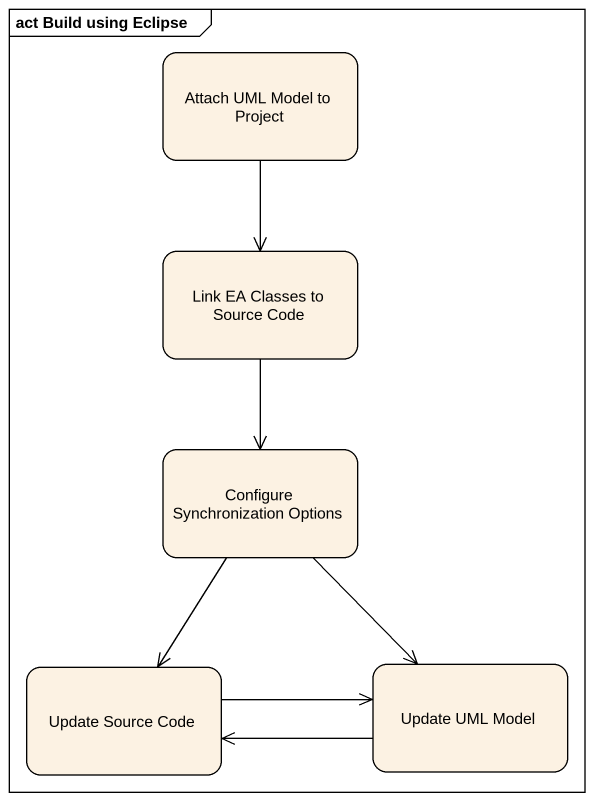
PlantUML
@startuml
mainframe act Build using Eclipse
hide empty description
state "Attach UML Model to Project" as Attach_UML_Model_to_Project
state "Link EA Classes to Source Code" as Link_EA_Classes_to_Source
state "Configure Synchronization Options" as Configure_Synchronization
state "Update Source Code" as Update_Source_Code
state "Update UML Model" as Update_UML_Model
Attach_UML_Model_to_Project --> Link_EA_Classes_to_Source
Link_EA_Classes_to_Source --> Configure_Synchronization
Configure_Synchronization --> Update_Source_Code
Configure_Synchronization --> Update_UML_Model
Update_Source_Code -right-> Update_UML_Model
Update_UML_Model -left-> Update_Source_Code
@enduml
